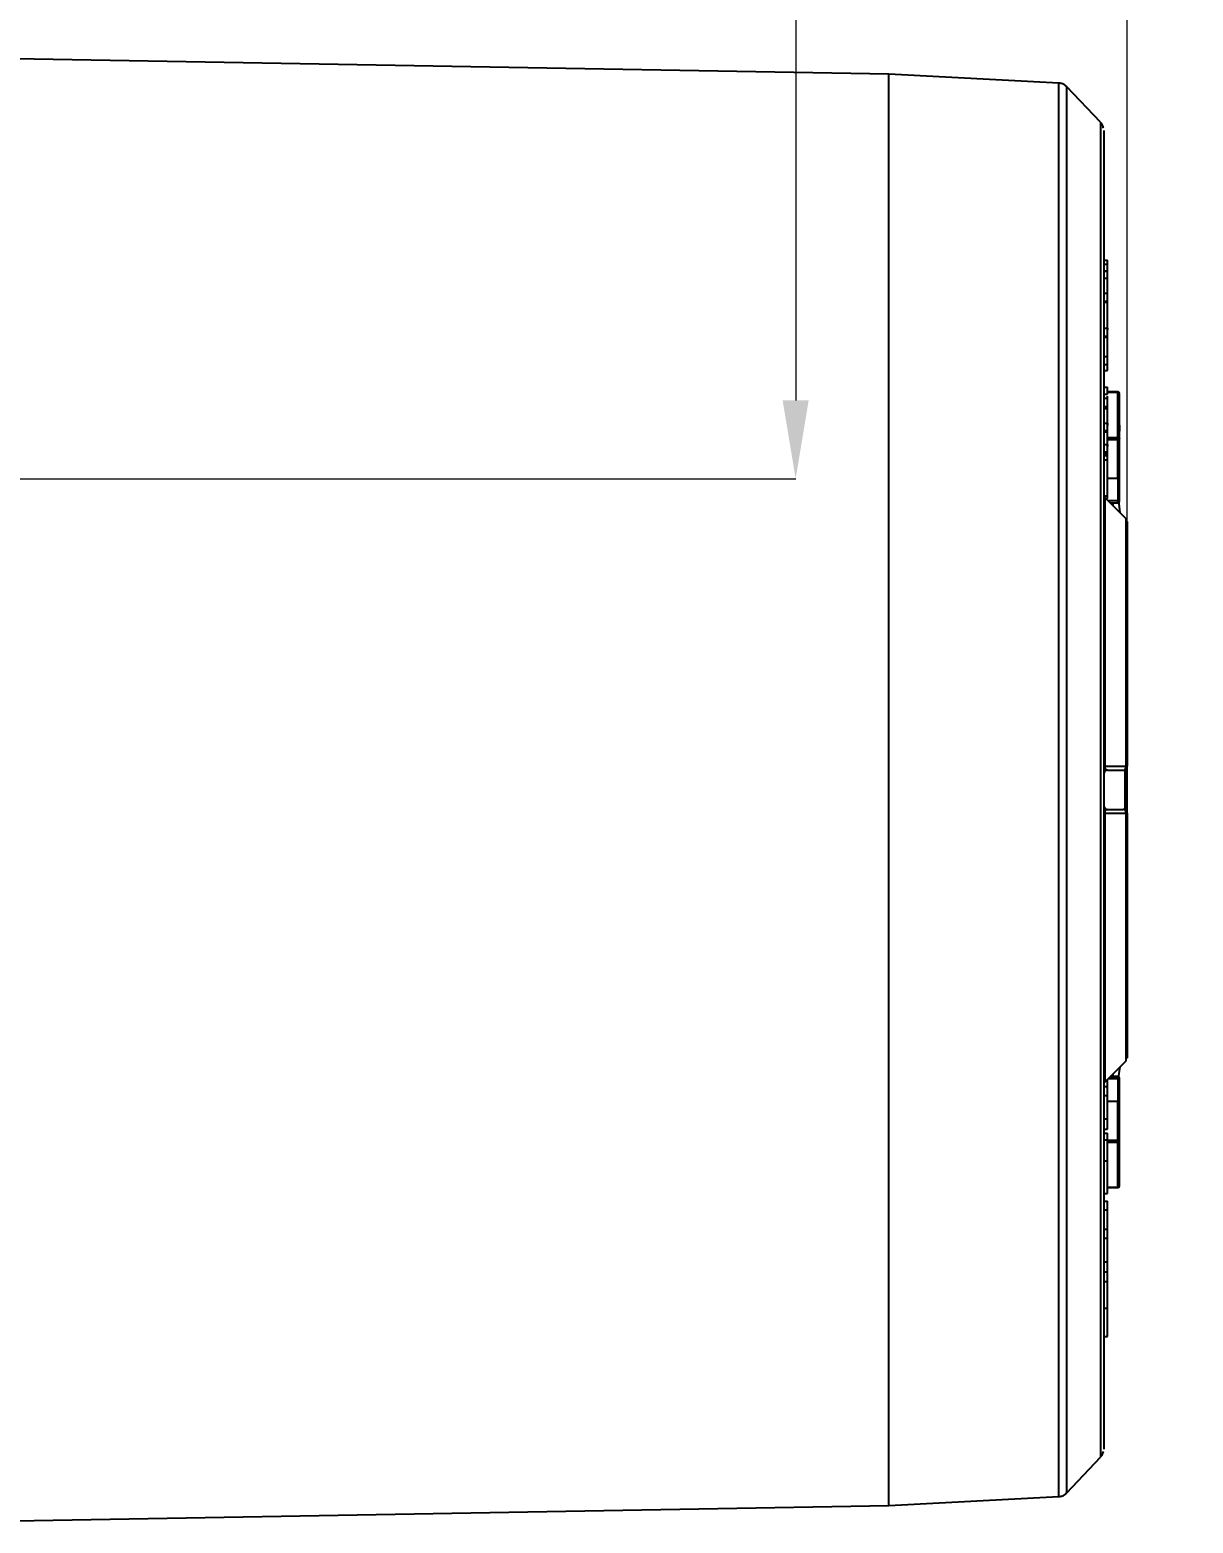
# Model space of a CAD drawing. Header units: millimetres. Extents: x 2271 to 4415, y 823 to 2339.
# Drawn here: x 3331.5 to 3480.2, y 1088.9 to 1279.8 of the extents above; entities that cross this region are included whole.
import ezdxf

# ---------------------------------------------------------------- set-up
doc = ezdxf.new("R2010")
doc.units = ezdxf.units.MM
doc.layers.add('AM_5', color=3, linetype='Continuous', lineweight=25)
doc.styles.add('SLDTEXTSTYLE1', font='txt.shx', dxfattribs={"width": 0.7, "bigfont": 'gbcbig.shx'})
doc.dimstyles.new('SLDDIMSTYLE12$0', dxfattribs={"dimtxt": 12, "dimasz": 10, "dimexe": 0, "dimexo": 0.0625, "dimgap": 0.875, "dimtad": 1, "dimdec": 1, "dimlfac": 1.8, "dimrnd": 1e-09, "dimzin": 12, "dimdsep": 46, "dimtxsty": 'SLDTEXTSTYLE1', "dimcen": 0.09, "dimdle": 8.16, "dimclrd": 3, "dimclre": 3, "dimadec": 0, "dimazin": 3, "dimtfac": 1, "dimtdec": 1, "dimtofl": 0, "dimtmove": 0, "dimatfit": 3, "dimfxl": 0, "dimfrac": 2, "dimtolj": 1, "dimlwd": 5, "dimlwe": 5, "dimarcsym": 0})

# ---------------------------------------------------------------- blocks, each defined once
blk = doc.blocks.new('*D175')
at = {"layer": 'AM_5', "color": 3, "lineweight": 5, "transparency": 16777216}
blk.add_line((3299.77, 1294.17), (3299.77, 1413.92), dxfattribs=at)
at = {"layer": 'AM_5', "color": 3, "linetype": 'Continuous', "lineweight": 5, "transparency": 16777216}
for p, q in [((3309.77, 1413.92), (3461.77, 1413.92)), ((3471.77, 1217.02), (3471.77, 1413.92))]:
    blk.add_line(p, q, dxfattribs=at)
at = {"layer": 'AM_5', "color": 3, "transparency": 16777216}
for points in [[(3309.77, 1415.59), (3309.77, 1412.26), (3299.77, 1413.92)], [(3461.77, 1415.59), (3461.77, 1412.26), (3471.77, 1413.92)]]:
    blk.add_solid(points, dxfattribs=at)
at = {"layer": 'Defpoints', "color": 0, "transparency": 16777216}
for p in [(3471.77, 1413.92), (3299.77, 1294.11), (3471.77, 1216.96)]:
    blk.add_point(p, dxfattribs=at)
at = {"layer": 'AM_5', "color": 0, "transparency": 16777216, "insert": (3385.77, 1420.8), "char_height": 12, "attachment_point": 5, "style": 'SLDTEXTSTYLE1'}
blk.add_mtext('\\A1;175', dxfattribs=at)
blk = doc.blocks.new('*D182')
at = {"layer": 'AM_5', "color": 3, "lineweight": 5, "transparency": 16777216}
blk.add_line((3471.32, 1294.17), (3471.32, 1377.18), dxfattribs=at)
at = {"layer": 'AM_5', "color": 3, "linetype": 'Continuous', "lineweight": 5, "transparency": 16777216}
for p, q in [((3481.32, 1377.18), (3633.32, 1377.18)), ((3643.32, 1217.02), (3643.32, 1377.18))]:
    blk.add_line(p, q, dxfattribs=at)
at = {"layer": 'AM_5', "color": 3, "transparency": 16777216}
for points in [[(3481.32, 1378.84), (3481.32, 1375.51), (3471.32, 1377.18)], [(3633.32, 1378.84), (3633.32, 1375.51), (3643.32, 1377.18)]]:
    blk.add_solid(points, dxfattribs=at)
at = {"layer": 'Defpoints', "color": 0, "transparency": 16777216}
for p in [(3643.32, 1377.18), (3471.32, 1294.11), (3643.32, 1216.96)]:
    blk.add_point(p, dxfattribs=at)
at = {"layer": 'AM_5', "color": 0, "transparency": 16777216, "insert": (3557.32, 1384.05), "char_height": 12, "attachment_point": 5, "style": 'SLDTEXTSTYLE1'}
blk.add_mtext('\\A1;195', dxfattribs=at)
blk = doc.blocks.new('*D204')
at = {"layer": 'AM_5', "color": 3, "lineweight": 5, "transparency": 16777216}
blk.add_line((3415.04, 1339.88), (3429.39, 1339.88), dxfattribs=at)
at = {"layer": 'AM_5', "color": 3, "linetype": 'Continuous', "lineweight": 5, "transparency": 16777216}
for p, q in [((3429.39, 1329.88), (3429.39, 1232.43)), ((3169.44, 1222.43), (3429.39, 1222.43))]:
    blk.add_line(p, q, dxfattribs=at)
at = {"layer": 'AM_5', "color": 3, "transparency": 16777216}
for points in [[(3427.72, 1329.88), (3431.05, 1329.88), (3429.39, 1339.88)], [(3427.72, 1232.43), (3431.05, 1232.43), (3429.39, 1222.43)]]:
    blk.add_solid(points, dxfattribs=at)
at = {"layer": 'Defpoints', "color": 0, "transparency": 16777216}
for p in [(3414.97, 1339.88), (3169.38, 1222.43), (3429.39, 1222.43)]:
    blk.add_point(p, dxfattribs=at)
at = {"layer": 'AM_5', "color": 0, "transparency": 16777216, "insert": (3422.51, 1290.38), "char_height": 12, "attachment_point": 5, "rotation": 90, "style": 'SLDTEXTSTYLE1'}
blk.add_mtext('\\A1;115', dxfattribs=at)

msp = doc.modelspace()

# ---------------------------------------------------------------- linework, layer by layer
at = {"color": 7, "linetype": 'Continuous', "lineweight": 25}
for p, q in [((3441.295, 1274.143), (3311.769, 1276.404)), ((3463.024, 1273.004), (3441.295, 1274.143)), ((3468.357, 1267.982), (3464.033, 1272.539)), ((3468.769, 1250.353), (3469.269, 1250.353)), ((3469.269, 1249.843), (3469.269, 1250.353)), ((3468.769, 1249.843), (3469.269, 1249.843)), ((3468.769, 1249.013), (3469.269, 1249.013)), ((3468.769, 1248.949), (3469.269, 1248.949)), ((3469.269, 1249.013), (3469.269, 1249.843)), ((3469.269, 1248.056), (3469.269, 1248.949)), ((3468.769, 1248.056), (3469.269, 1248.056)), ((3468.769, 1246.141), (3469.269, 1246.141)), ((3468.769, 1245.12), (3469.269, 1245.12)), ((3468.769, 1244.992), (3469.269, 1244.992)), ((3469.269, 1245.12), (3469.269, 1246.141)), ((3469.269, 1245.247), (3469.269, 1245.243)), ((3469.269, 1244.992), (3469.269, 1245.12)), ((3469.269, 1241.673), (3469.269, 1244.992)), ((3468.769, 1241.673), (3469.269, 1241.673)), ((3469.269, 1240.652), (3469.269, 1241.673)), ((3468.769, 1240.652), (3469.269, 1240.652)), ((3468.769, 1240.524), (3469.269, 1240.524)), ((3469.269, 1240.524), (3469.269, 1240.652)), ((3469.269, 1238.035), (3469.269, 1240.524)), ((3468.769, 1238.035), (3469.269, 1238.035)), ((3468.769, 1237.014), (3469.269, 1237.014)), ((3469.269, 1237.014), (3469.269, 1238.035)), ((3469.269, 1236.248), (3469.269, 1237.014)), ((3468.769, 1236.248), (3469.269, 1236.248)), ((3468.769, 1234.142), (3469.269, 1234.142)), ((3468.769, 1233.248), (3469.269, 1233.248)), ((3469.269, 1233.248), (3469.269, 1234.142)), ((3470.569, 1233.513), (3469.269, 1233.513)), ((3469.269, 1233.479), (3470.569, 1233.479)), ((3468.769, 1232.738), (3469.269, 1232.738)), ((3468.769, 1231.653), (3469.269, 1231.653)), ((3468.769, 1231.461), (3469.269, 1231.461)), ((3468.769, 1231.397), (3469.269, 1231.397)), ((3469.269, 1231.653), (3469.269, 1232.738)), ((3469.269, 1231.461), (3469.269, 1231.653)), ((3469.269, 1229.547), (3469.269, 1231.397)), ((3468.769, 1229.547), (3469.269, 1229.547)), ((3469.269, 1228.589), (3469.269, 1229.547)), ((3470.769, 1229.289), (3470.769, 1228.524)), ((3468.769, 1228.589), (3469.269, 1228.589)), ((3468.769, 1228.398), (3469.269, 1228.398)), ((3469.269, 1228.398), (3469.269, 1228.589)), ((3469.269, 1226.802), (3469.269, 1228.398)), ((3469.269, 1227.697), (3470.569, 1227.697)), ((3469.269, 1227.444), (3470.569, 1227.444)), ((3470.569, 1222.511), (3470.569, 1227.444)), ((3470.769, 1222.653), (3470.769, 1227.585)), ((3468.769, 1226.802), (3469.269, 1226.802)), ((3468.769, 1225.845), (3469.269, 1225.845)), ((3469.269, 1225.653), (3468.769, 1225.653)), ((3468.769, 1225.526), (3469.269, 1225.526)), ((3469.269, 1225.845), (3469.269, 1226.802)), ((3469.269, 1225.653), (3469.269, 1225.845)), ((3469.269, 1225.526), (3469.269, 1225.653)), ((3469.269, 1225.462), (3469.269, 1225.526)), ((3469.269, 1225.398), (3469.269, 1225.462)), ((3468.769, 1225.398), (3469.269, 1225.398)), ((3468.769, 1224.823), (3469.269, 1224.823)), ((3469.269, 1224.823), (3469.269, 1225.398)), ((3469.269, 1222.511), (3470.569, 1222.511)), ((3468.769, 1220.228), (3469.269, 1220.228)), ((3471.623, 1217.31), (3468.916, 1220.017)), ((3469.023, 1219.909), (3469.269, 1219.909)), ((3469.269, 1219.909), (3469.269, 1220.228)), ((3470.569, 1219.587), (3469.345, 1219.587)), ((3469.599, 1219.333), (3470.569, 1219.333)), ((3469.602, 1219.33), (3470.569, 1219.33)), ((3469.966, 1218.967), (3469.966, 1219.33)), ((3469.969, 1218.963), (3469.969, 1219.33)), ((3470.569, 1219.33), (3470.569, 1219.333)), ((3471.73, 1211.295), (3471.705, 1211.223)), ((3471.724, 1211.263), (3471.742, 1211.326)), ((3471.745, 1211.338), (3471.752, 1211.362)), ((3468.916, 1185.692), (3471.623, 1185.694)), ((3471.623, 1185.694), (3471.623, 1186.177)), ((3469.269, 1185.163), (3471.269, 1185.163)), ((3471.623, 1179.632), (3468.916, 1179.634)), ((3469.148, 1180.133), (3469.269, 1180.163)), ((3469.269, 1180.163), (3471.269, 1180.163)), ((3471.623, 1178.701), (3471.623, 1179.632)), ((3471.752, 1156.815), (3471.763, 1156.817)), ((3471.705, 1154.104), (3471.73, 1154.031)), ((3471.742, 1154), (3471.724, 1154.063)), ((3471.769, 1153.818), (3471.745, 1153.993)), ((3471.752, 1153.964), (3471.745, 1153.988)), ((3468.916, 1145.31), (3471.623, 1148.017)), ((3470.653, 1145.855), (3470.872, 1147.266)), ((3469.269, 1144.739), (3469.269, 1145.663)), ((3469.345, 1145.738), (3470.569, 1145.738)), ((3470.569, 1145.992), (3469.598, 1145.992)), ((3470.569, 1145.995), (3469.601, 1145.995)), ((3469.966, 1145.995), (3469.966, 1146.36)), ((3469.969, 1145.995), (3469.969, 1146.363)), ((3470.569, 1145.992), (3470.569, 1145.995)), ((3468.769, 1144.739), (3469.269, 1144.739)), ((3468.769, 1143.594), (3469.269, 1143.594)), ((3469.269, 1143.594), (3469.269, 1144.739)), ((3469.269, 1140.575), (3469.269, 1143.594)), ((3470.569, 1142.814), (3469.269, 1142.814)), ((3470.569, 1137.881), (3470.569, 1142.814)), ((3470.769, 1137.74), (3470.769, 1142.672)), ((3469.269, 1140.575), (3468.769, 1140.575)), ((3468.769, 1139.287), (3469.269, 1139.287)), ((3468.769, 1138.762), (3469.269, 1138.762)), ((3468.769, 1137.915), (3469.269, 1137.915)), ((3469.269, 1137.915), (3469.269, 1138.762)), ((3469.269, 1135.24), (3469.269, 1137.915)), ((3469.269, 1137.881), (3470.569, 1137.881)), ((3470.769, 1134.601), (3470.769, 1137.74)), ((3469.269, 1137.628), (3470.569, 1137.628)), ((3468.769, 1135.24), (3469.269, 1135.24)), ((3470.769, 1132.012), (3470.769, 1134.601)), ((3468.769, 1131.055), (3469.269, 1131.055)), ((3468.769, 1130.095), (3469.269, 1130.095)), ((3469.269, 1131.847), (3470.569, 1131.847)), ((3469.269, 1131.812), (3470.569, 1131.812)), ((3468.769, 1128.952), (3469.269, 1128.952)), ((3469.269, 1126.491), (3469.269, 1128.952)), ((3468.769, 1126.491), (3469.269, 1126.491)), ((3469.269, 1125.346), (3469.269, 1126.491)), ((3468.769, 1125.346), (3469.269, 1125.346)), ((3469.269, 1122.328), (3469.269, 1125.346)), ((3468.769, 1122.328), (3469.269, 1122.328)), ((3468.769, 1121.049), (3469.269, 1121.049)), ((3468.769, 1119.804), (3469.269, 1119.804)), ((3468.769, 1116.396), (3469.269, 1116.396)), ((3469.269, 1112.784), (3469.269, 1116.396)), ((3468.769, 1112.784), (3469.269, 1112.784)), ((3464.033, 1092.788), (3468.357, 1097.344)), ((3441.295, 1091.184), (3463.024, 1092.322)), ((3311.769, 1088.923), (3441.295, 1091.184))]:
    msp.add_line(p, q, dxfattribs=at)
at = {"color": 7, "linetype": 'Continuous', "lineweight": 25, "flags": 128}
for points in [[(3441.295, 1091.184), (3441.295, 1091.361), (3441.295, 1091.891), (3441.295, 1092.772), (3441.295, 1094.001), (3441.295, 1095.573), (3441.295, 1097.482), (3441.296, 1099.721), (3441.296, 1102.281), (3441.296, 1105.151), (3441.296, 1108.322), (3441.296, 1111.78), (3441.296, 1115.512), (3441.296, 1119.504), (3441.296, 1123.74), (3441.296, 1128.205), (3441.296, 1132.88), (3441.296, 1137.747), (3441.296, 1142.789), (3441.296, 1147.984), (3441.296, 1153.314), (3441.296, 1158.757), (3441.296, 1164.293), (3441.296, 1169.9), (3441.296, 1175.557), (3441.296, 1181.24), (3441.296, 1186.93), (3441.296, 1192.603), (3441.296, 1198.237), (3441.296, 1203.811), (3441.296, 1209.303), (3441.296, 1214.693), (3441.296, 1219.958), (3441.296, 1225.079), (3441.296, 1230.036), (3441.296, 1234.809), (3441.296, 1239.381), (3441.296, 1243.734), (3441.296, 1247.85), (3441.296, 1251.714), (3441.296, 1255.311), (3441.296, 1258.627), (3441.296, 1261.649), (3441.296, 1264.365), (3441.296, 1266.765), (3441.295, 1268.84), (3441.295, 1270.581), (3441.295, 1271.983), (3441.295, 1273.039), (3441.295, 1273.745), (3441.295, 1274.098), (3441.295, 1274.143)], [(3463.024, 1092.322), (3463.024, 1092.331), (3463.024, 1092.583), (3463.024, 1093.185), (3463.024, 1094.133), (3463.024, 1095.425), (3463.024, 1097.055), (3463.024, 1099.018), (3463.024, 1101.304), (3463.024, 1103.906), (3463.024, 1106.814), (3463.024, 1110.015), (3463.024, 1113.499), (3463.024, 1117.25), (3463.024, 1121.256), (3463.024, 1125.499), (3463.024, 1129.964), (3463.024, 1134.633), (3463.024, 1139.489), (3463.024, 1144.512), (3463.024, 1149.683), (3463.024, 1154.982), (3463.024, 1160.388), (3463.024, 1165.881), (3463.024, 1171.439), (3463.024, 1177.04), (3463.024, 1182.663), (3463.024, 1188.286), (3463.024, 1193.887), (3463.024, 1199.445), (3463.024, 1204.938), (3463.024, 1210.344), (3463.024, 1215.643), (3463.024, 1220.814), (3463.024, 1225.837), (3463.024, 1230.693), (3463.024, 1235.362), (3463.024, 1239.827), (3463.024, 1244.071), (3463.024, 1248.076), (3463.024, 1251.827), (3463.024, 1255.311), (3463.024, 1258.512), (3463.024, 1261.42), (3463.024, 1264.022), (3463.024, 1266.309), (3463.024, 1268.271), (3463.024, 1269.901), (3463.024, 1271.193), (3463.024, 1272.142), (3463.024, 1272.743), (3463.024, 1272.995), (3463.024, 1273.004)], [(3464.033, 1092.788), (3464.033, 1092.799), (3464.033, 1093.072), (3464.033, 1093.705), (3464.033, 1094.696), (3464.033, 1096.041), (3464.033, 1097.736), (3464.033, 1099.771), (3464.033, 1102.141), (3464.033, 1104.835), (3464.033, 1107.842), (3464.034, 1111.15), (3464.034, 1114.746), (3464.034, 1118.616), (3464.034, 1122.743), (3464.034, 1127.112), (3464.034, 1131.704), (3464.034, 1136.502), (3464.034, 1141.485), (3464.034, 1146.634), (3464.034, 1151.928), (3464.034, 1157.345), (3464.034, 1162.865), (3464.034, 1168.465), (3464.034, 1174.121), (3464.034, 1179.812), (3464.034, 1185.514), (3464.034, 1191.205), (3464.034, 1196.862), (3464.034, 1202.461), (3464.034, 1207.981), (3464.034, 1213.398), (3464.034, 1218.692), (3464.034, 1223.841), (3464.034, 1228.825), (3464.034, 1233.622), (3464.034, 1238.214), (3464.034, 1242.583), (3464.034, 1246.71), (3464.034, 1250.58), (3464.034, 1254.176), (3464.033, 1257.484), (3464.033, 1260.491), (3464.033, 1263.185), (3464.033, 1265.555), (3464.033, 1267.591), (3464.033, 1269.285), (3464.033, 1270.63), (3464.033, 1271.621), (3464.033, 1272.254), (3464.033, 1272.527), (3464.033, 1272.539)], [(3468.357, 1267.982), (3468.357, 1267.975), (3468.357, 1267.721), (3468.357, 1267.109), (3468.357, 1266.142), (3468.357, 1264.824), (3468.357, 1263.159), (3468.357, 1261.156), (3468.357, 1258.823), (3468.357, 1256.168), (3468.357, 1253.205), (3468.357, 1249.944), (3468.357, 1246.4), (3468.357, 1242.588), (3468.357, 1238.524), (3468.357, 1234.224), (3468.357, 1229.707), (3468.357, 1224.993), (3468.357, 1220.1), (3468.357, 1215.05), (3468.357, 1209.863), (3468.357, 1204.562), (3468.357, 1199.168), (3468.357, 1193.705), (3468.357, 1188.196), (3468.357, 1182.663), (3468.357, 1177.13), (3468.357, 1171.621), (3468.357, 1166.158), (3468.357, 1160.765), (3468.357, 1155.463), (3468.357, 1150.277), (3468.357, 1145.226), (3468.357, 1140.333), (3468.357, 1135.619), (3468.357, 1131.102), (3468.357, 1126.803), (3468.357, 1122.738), (3468.357, 1118.926), (3468.357, 1115.382), (3468.357, 1112.122), (3468.357, 1109.158), (3468.357, 1106.504), (3468.357, 1104.17), (3468.357, 1102.167), (3468.357, 1100.502), (3468.357, 1099.184), (3468.357, 1098.217), (3468.357, 1097.605), (3468.357, 1097.352), (3468.357, 1097.344)], [(3470.569, 1233.479), (3470.569, 1233.496), (3470.569, 1233.507), (3470.569, 1233.512), (3470.569, 1233.513)], [(3470.569, 1227.697), (3470.569, 1228.535), (3470.569, 1229.344), (3470.569, 1230.121), (3470.569, 1230.865), (3470.569, 1231.575), (3470.569, 1232.248), (3470.569, 1232.883), (3470.569, 1233.479)], [(3470.569, 1227.697), (3470.608, 1227.695), (3470.645, 1227.689), (3470.68, 1227.679), (3470.71, 1227.665), (3470.735, 1227.648), (3470.754, 1227.628), (3470.765, 1227.607), (3470.769, 1227.585)], [(3470.569, 1227.444), (3470.569, 1227.47), (3470.569, 1227.5), (3470.569, 1227.533), (3470.569, 1227.566), (3470.569, 1227.601), (3470.569, 1227.635), (3470.569, 1227.667), (3470.569, 1227.697)], [(3470.569, 1222.511), (3470.569, 1222.214), (3470.569, 1221.884), (3470.569, 1221.529), (3470.569, 1221.153), (3470.569, 1220.764), (3470.569, 1220.369), (3470.569, 1219.974), (3470.569, 1219.587)], [(3468.916, 1220.017), (3468.916, 1219.935), (3468.916, 1219.493), (3468.916, 1218.67), (3468.916, 1217.474), (3468.916, 1215.92), (3468.916, 1214.021), (3468.916, 1211.799), (3468.916, 1209.276), (3468.916, 1206.477), (3468.916, 1203.433), (3468.916, 1200.174), (3468.916, 1196.734), (3468.916, 1193.149), (3468.916, 1189.455), (3468.916, 1185.692)], [(3470.569, 1219.392), (3470.569, 1219.412), (3470.569, 1219.434), (3470.569, 1219.457), (3470.569, 1219.482), (3470.569, 1219.508), (3470.569, 1219.535), (3470.569, 1219.561), (3470.569, 1219.587)], [(3470.569, 1219.333), (3470.569, 1219.335), (3470.569, 1219.338), (3470.569, 1219.343), (3470.569, 1219.35), (3470.569, 1219.358), (3470.569, 1219.368), (3470.569, 1219.379), (3470.569, 1219.392)], [(3470.873, 1218.06), (3470.733, 1219.2), (3470.706, 1219.384)], [(3471.623, 1186.177), (3471.623, 1189.159), (3471.623, 1192.558), (3471.623, 1195.855), (3471.623, 1199.019), (3471.623, 1202.015), (3471.623, 1204.814), (3471.623, 1207.388), (3471.623, 1209.709), (3471.623, 1211.755), (3471.623, 1213.504), (3471.623, 1214.939), (3471.623, 1216.044), (3471.623, 1216.81), (3471.623, 1217.227), (3471.623, 1217.31)], [(3471.48, 1185.21), (3471.48, 1182.663), (3471.48, 1180.115)], [(3468.916, 1179.634), (3468.916, 1175.871), (3468.916, 1172.177), (3468.916, 1168.592), (3468.916, 1165.152), (3468.916, 1161.893), (3468.916, 1158.849), (3468.916, 1156.051), (3468.916, 1153.527), (3468.916, 1151.305), (3468.916, 1149.407), (3468.916, 1147.852), (3468.916, 1146.657), (3468.916, 1145.834), (3468.916, 1145.391), (3468.916, 1145.31)], [(3471.623, 1148.017), (3471.623, 1148.099), (3471.623, 1148.516), (3471.623, 1149.282), (3471.623, 1150.387), (3471.623, 1151.822), (3471.623, 1153.571), (3471.623, 1155.617), (3471.623, 1157.938), (3471.623, 1160.512), (3471.623, 1163.311), (3471.623, 1166.308), (3471.623, 1169.471), (3471.623, 1172.769), (3471.623, 1176.167), (3471.623, 1178.701)], [(3470.569, 1145.933), (3470.569, 1145.946), (3470.569, 1145.957), (3470.569, 1145.967), (3470.569, 1145.976), (3470.569, 1145.982), (3470.569, 1145.987), (3470.569, 1145.99), (3470.569, 1145.992)], [(3470.569, 1145.738), (3470.569, 1145.764), (3470.569, 1145.791), (3470.569, 1145.817), (3470.569, 1145.843), (3470.569, 1145.868), (3470.569, 1145.892), (3470.569, 1145.914), (3470.569, 1145.933)], [(3470.569, 1145.738), (3470.569, 1145.351), (3470.569, 1144.956), (3470.569, 1144.561), (3470.569, 1144.172), (3470.569, 1143.797), (3470.569, 1143.441), (3470.569, 1143.112), (3470.569, 1142.814)], [(3470.569, 1137.628), (3470.569, 1137.658), (3470.569, 1137.691), (3470.569, 1137.724), (3470.569, 1137.759), (3470.569, 1137.793), (3470.569, 1137.825), (3470.569, 1137.855), (3470.569, 1137.881)], [(3470.569, 1137.628), (3470.608, 1137.63), (3470.645, 1137.636), (3470.68, 1137.647), (3470.71, 1137.661), (3470.735, 1137.678), (3470.754, 1137.697), (3470.765, 1137.718), (3470.769, 1137.74)], [(3470.569, 1131.847), (3470.569, 1132.442), (3470.569, 1133.077), (3470.569, 1133.75), (3470.569, 1134.46), (3470.569, 1135.204), (3470.569, 1135.981), (3470.569, 1136.79), (3470.569, 1137.628)], [(3470.569, 1131.871), (3470.569, 1131.849), (3470.569, 1131.831), (3470.569, 1131.819), (3470.569, 1131.813), (3470.569, 1131.812)], [(3470.569, 1131.812), (3470.569, 1131.813), (3470.569, 1131.818), (3470.569, 1131.83), (3470.569, 1131.847)]]:
    msp.add_lwpolyline(points, dxfattribs=at)
at = {"color": 7, "linetype": 'Continuous', "lineweight": 25}
for centre, radius, start, end in [((3470.585, 1233.294), 0.185, 5.85572, 94.84996), ((3470.594, 1227.621), 0.179, 261.95044, 348.57855), ((3470.594, 1222.688), 0.179, 261.95044, 348.57855), ((3470.615, 1219.36), 0.232, 48.45882, 101.56135), ((3470.569, 1219.533), 0.2, 269.98753, 359.98753), ((3470.569, 1219.53), 0.2, 270, 360), ((3471.269, 1185.663), 0.5, 270, 360), ((3471.641, 1185.418), 0.277, 62.37638, 93.77215), ((3469.269, 1184.663), 0.5, 89.99997, 180), ((3469.269, 1180.663), 0.5, 180, 270.00004), ((3471.269, 1179.663), 0.5, 360, 90), ((3471.641, 1179.908), 0.277, 266.22785, 297.62362), ((3470.569, 1145.795), 0.2, 360, 90), ((3470.569, 1145.792), 0.2, 0.01246, 90.01247), ((3470.615, 1145.965), 0.232, 258.43864, 311.54119), ((3470.594, 1142.637), 0.179, 11.42145, 98.04956), ((3470.594, 1137.704), 0.179, 11.42145, 98.04956), ((3470.585, 1132.031), 0.185, 265.15004, 354.14429)]:
    msp.add_arc(centre, radius, start, end, dxfattribs=at)
for points, knots in [([(3464.04, 1272.51), (3464.002, 1272.556), (3463.859, 1272.73), (3463.513, 1272.929), (3463.192, 1272.972), (3463.036, 1272.992)], [0, 0, 0, 0, 0.1560443, 0.589322, 1, 1, 1, 1]), ([(3468.74, 1267.228), (3468.706, 1267.368), (3468.644, 1267.621), (3468.477, 1267.819), (3468.402, 1267.908)], [0, 0, 0, 0, 0.5529909, 1, 1, 1, 1]), ([(3468.769, 1266.943), (3468.769, 1266.885), (3468.769, 1266.769), (3468.769, 1265.412), (3468.769, 1263.202), (3468.769, 1260.078), (3468.769, 1256.1), (3468.769, 1251.304), (3468.769, 1245.746), (3468.769, 1239.487), (3468.769, 1232.596), (3468.769, 1225.151), (3468.769, 1217.234), (3468.769, 1208.933), (3468.769, 1200.34), (3468.769, 1191.551), (3468.769, 1185.626), (3468.769, 1182.663)], [0, 0, 0, 0, 0.0663505, 0.1330398, 0.199729, 0.2664183, 0.3331075, 0.3997968, 0.466486, 0.5331753, 0.5998645, 0.6665538, 0.733243, 0.7999323, 0.8666215, 0.9333108, 1, 1, 1, 1]), ([(3469.269, 1246.141), (3469.269, 1246.403), (3469.269, 1246.859), (3469.269, 1247.41), (3469.269, 1247.728), (3469.269, 1247.869), (3469.269, 1247.94), (3469.269, 1248), (3469.269, 1248.037), (3469.269, 1248.056)], [0, 0, 0, 0, 0.4018451, 0.700925, 0.8501447, 0.9000038, 0.92545, 0.9625731, 1, 1, 1, 1]), ([(3469.269, 1241.546), (3469.269, 1242.001), (3469.269, 1242.838), (3469.269, 1243.66), (3469.269, 1244.035)], [0, 0, 0, 0, 0.5444227, 1, 1, 1, 1]), ([(3469.269, 1241.673), (3469.269, 1241.655), (3469.269, 1241.619), (3469.269, 1241.561), (3469.269, 1241.503), (3469.269, 1241.475), (3469.269, 1241.477), (3469.269, 1241.478)], [0, 0, 0, 0, 0.1133857, 0.2261004, 0.4521085, 0.9035522, 1, 1, 1, 1]), ([(3470.754, 1233.367), (3470.752, 1233.377), (3470.748, 1233.398), (3470.733, 1233.427), (3470.713, 1233.453), (3470.688, 1233.475), (3470.659, 1233.492), (3470.629, 1233.504), (3470.598, 1233.512), (3470.578, 1233.513), (3470.569, 1233.513)], [0, 0, 0, 0, 0.1371732, 0.2714331, 0.4024836, 0.5300389, 0.6538238, 0.7735757, 0.8890458, 1, 1, 1, 1]), ([(3469.269, 1232.738), (3469.269, 1232.753), (3469.269, 1232.841), (3469.269, 1232.928), (3469.269, 1232.999)], [0, 0, 0, 0, 0.1741084, 1, 1, 1, 1]), ([(3469.269, 1229.547), (3469.269, 1229.522), (3469.269, 1229.485), (3469.269, 1229.434), (3469.269, 1229.388), (3469.269, 1229.339), (3469.269, 1229.262), (3469.269, 1229.208), (3469.269, 1229.22), (3469.269, 1229.227)], [0, 0, 0, 0, 0.0628935, 0.0931861, 0.1255191, 0.1834586, 0.2508615, 0.5002621, 1, 1, 1, 1]), ([(3469.269, 1226.802), (3469.269, 1226.786), (3469.269, 1226.76), (3469.269, 1226.721), (3469.269, 1226.688), (3469.269, 1226.632), (3469.269, 1226.572), (3469.269, 1226.538), (3469.269, 1226.544), (3469.269, 1226.546)], [0, 0, 0, 0, 0.0518131, 0.0882956, 0.1299462, 0.1775457, 0.3534829, 0.7059159, 1, 1, 1, 1]), ([(3469.269, 1220.228), (3469.269, 1220.747), (3469.269, 1221.776), (3469.269, 1223.32), (3469.269, 1224.318), (3469.269, 1224.823)], [0, 0, 0, 0, 0.3347977, 0.6633059, 1, 1, 1, 1]), ([(3470.769, 1219.533), (3470.769, 1219.806), (3470.769, 1220.36), (3470.769, 1221.213), (3470.769, 1222.014), (3470.769, 1222.442), (3470.769, 1222.653)], [0, 0, 0, 0, 0.245589, 0.5, 0.754411, 1, 1, 1, 1]), ([(3471.769, 1216.956), (3471.769, 1216.911), (3471.769, 1216.821), (3471.769, 1216.078), (3471.769, 1214.643), (3471.769, 1212.096), (3471.769, 1208.553), (3471.769, 1204.827), (3471.769, 1201.289), (3471.769, 1197.516), (3471.769, 1193.605), (3471.769, 1189.653), (3471.769, 1186.981), (3471.769, 1185.663)], [0, 0, 0, 0, 0.0782769, 0.15871, 0.2411685, 0.3693291, 0.4998887, 0.586965, 0.6733385, 0.7588314, 0.8412717, 0.9217141, 1, 1, 1, 1]), ([(3471.769, 1211.508), (3471.769, 1211.64), (3471.769, 1211.904), (3471.769, 1212.266), (3471.769, 1212.602), (3471.769, 1212.909), (3471.769, 1213.188), (3471.769, 1213.438), (3471.769, 1213.589), (3471.769, 1213.693), (3471.769, 1213.809), (3471.769, 1213.963), (3471.769, 1214.103), (3471.769, 1214.31), (3471.769, 1214.349), (3471.769, 1214.381)], [0, 0, 0, 0, 0.0714438, 0.1428837, 0.2143199, 0.285763, 0.3572067, 0.4286378, 0.5000556, 0.5040645, 0.5360484, 0.6252562, 0.6932376, 0.7500931, 1, 1, 1, 1]), ([(3471.7, 1211.219), (3471.717, 1211.257), (3471.758, 1211.348), (3471.765, 1211.449), (3471.769, 1211.508)], [0, 0, 0, 0, 0.4097539, 1, 1, 1, 1]), ([(3471.769, 1211.508), (3471.769, 1211.46), (3471.769, 1211.41), (3471.753, 1211.362), (3471.752, 1211.36)], [0, 0, 0, 0, 0.946273, 1, 1, 1, 1]), ([(3469.269, 1185.163), (3469.229, 1185.169), (3469.149, 1185.179), (3469.054, 1185.257), (3468.987, 1185.356), (3468.947, 1185.448), (3468.923, 1185.544), (3468.915, 1185.628), (3468.916, 1185.671), (3468.916, 1185.692)], [0, 0, 0, 0, 0.2865456, 0.5610687, 0.6891901, 0.8054766, 0.906505, 0.9531764, 1, 1, 1, 1]), ([(3471.269, 1185.163), (3471.316, 1185.17), (3471.389, 1185.182), (3471.473, 1185.25), (3471.531, 1185.321), (3471.575, 1185.405), (3471.617, 1185.529), (3471.621, 1185.629), (3471.623, 1185.694)], [0, 0, 0, 0, 0.238585, 0.3787456, 0.4999975, 0.6362115, 0.761415, 1, 1, 1, 1]), ([(3468.899, 1185.25), (3468.921, 1185.235), (3468.979, 1185.196), (3469.083, 1185.194), (3469.148, 1185.193)], [0, 0, 0, 0, 0.3808157, 1, 1, 1, 1]), ([(3468.769, 1182.663), (3468.769, 1179.7), (3468.769, 1173.775), (3468.769, 1164.986), (3468.769, 1156.393), (3468.769, 1148.092), (3468.769, 1140.175), (3468.769, 1132.73), (3468.769, 1125.84), (3468.769, 1119.581), (3468.769, 1114.023), (3468.769, 1109.227), (3468.769, 1105.248), (3468.769, 1102.124), (3468.769, 1099.914), (3468.769, 1098.556), (3468.769, 1098.441), (3468.769, 1098.383)], [0, 0, 0, 0, 0.066684, 0.133368, 0.200052, 0.266736, 0.33342, 0.400104, 0.466788, 0.533472, 0.600156, 0.66684, 0.7335241, 0.8002081, 0.8668921, 0.9335761, 1, 1, 1, 1]), ([(3469.148, 1180.133), (3469.083, 1180.132), (3468.979, 1180.13), (3468.921, 1180.091), (3468.899, 1180.076)], [0, 0, 0, 0, 0.6187385, 1, 1, 1, 1]), ([(3468.916, 1179.634), (3468.916, 1179.656), (3468.915, 1179.698), (3468.923, 1179.783), (3468.947, 1179.879), (3468.987, 1179.97), (3469.054, 1180.071), (3469.11, 1180.108), (3469.148, 1180.133)], [0, 0, 0, 0, 0.06574553, 0.13122986, 0.27289447, 0.43590199, 0.61544419, 1, 1, 1, 1]), ([(3471.623, 1179.632), (3471.621, 1179.698), (3471.617, 1179.797), (3471.575, 1179.921), (3471.531, 1180.005), (3471.473, 1180.076), (3471.389, 1180.144), (3471.316, 1180.156), (3471.269, 1180.163)], [0, 0, 0, 0, 0.2385849, 0.3638389, 0.5000025, 0.6213043, 0.7614151, 1, 1, 1, 1]), ([(3471.769, 1179.663), (3471.769, 1178.301), (3471.769, 1175.578), (3471.769, 1171.606), (3471.769, 1167.79), (3471.769, 1164.189), (3471.769, 1160.852), (3471.769, 1157.83), (3471.769, 1155.164), (3471.769, 1152.893), (3471.769, 1151.052), (3471.769, 1149.657), (3471.769, 1148.768), (3471.769, 1148.356), (3471.769, 1148.412), (3471.769, 1148.427)], [0, 0, 0, 0, 0.0808771, 0.1617542, 0.24263131, 0.32350841, 0.40438551, 0.48526261, 0.56613971, 0.64701681, 0.72789392, 0.80877102, 0.88964812, 0.97052522, 1, 1, 1, 1]), ([(3471.746, 1153.983), (3471.749, 1153.975), (3471.768, 1153.922), (3471.769, 1153.866), (3471.769, 1153.818)], [0, 0, 0, 0, 0.1486571, 1, 1, 1, 1]), ([(3471.769, 1150.999), (3471.769, 1150.994), (3471.769, 1150.979), (3471.769, 1151.464), (3471.769, 1152.363), (3471.769, 1153.333), (3471.769, 1153.818)], [0, 0, 0, 0, 0.1673104, 0.4448736, 0.7224368, 1, 1, 1, 1]), ([(3470.769, 1142.672), (3470.769, 1142.883), (3470.769, 1143.311), (3470.769, 1144.113), (3470.769, 1144.965), (3470.769, 1145.52), (3470.769, 1145.792)], [0, 0, 0, 0, 0.245589, 0.5, 0.754411, 1, 1, 1, 1]), ([(3469.269, 1139.287), (3469.269, 1139.374), (3469.269, 1139.548), (3469.269, 1139.851), (3469.269, 1140.247), (3469.269, 1140.444), (3469.269, 1140.575)], [0, 0, 0, 0, 0.1250401, 0.2502359, 0.4998742, 1, 1, 1, 1]), ([(3469.269, 1131.055), (3469.269, 1131.09), (3469.269, 1131.159), (3469.269, 1131.789), (3469.269, 1132.621), (3469.269, 1133.411), (3469.269, 1134.304), (3469.269, 1134.928), (3469.269, 1135.24)], [0, 0, 0, 0, 0.25015941, 0.49958066, 0.62466902, 0.74973011, 0.87480959, 1, 1, 1, 1]), ([(3469.269, 1128.952), (3469.269, 1129.047), (3469.269, 1129.166), (3469.269, 1129.443), (3469.269, 1129.686), (3469.269, 1129.931), (3469.269, 1130.095)], [0, 0, 0, 0, 0.5004596, 0.6283614, 0.7507034, 1, 1, 1, 1]), ([(3469.269, 1121.049), (3469.269, 1121.135), (3469.269, 1121.308), (3469.269, 1121.608), (3469.269, 1122), (3469.269, 1122.197), (3469.269, 1122.328)], [0, 0, 0, 0, 0.125077, 0.2502224, 0.4998872, 1, 1, 1, 1]), ([(3469.269, 1119.633), (3469.269, 1119.794), (3469.269, 1120.035), (3469.269, 1120.538), (3469.269, 1120.879), (3469.269, 1121.049)], [0, 0, 0, 0, 0.5005372, 0.7503463, 1, 1, 1, 1]), ([(3469.269, 1116.396), (3469.269, 1116.8), (3469.269, 1117.606), (3469.269, 1118.596), (3469.269, 1119.249), (3469.269, 1119.597), (3469.269, 1119.743), (3469.269, 1119.798), (3469.269, 1119.802), (3469.269, 1119.804)], [0, 0, 0, 0, 0.2503213, 0.4998014, 0.6247836, 0.7496745, 0.8746984, 0.9373467, 1, 1, 1, 1]), ([(3468.454, 1097.472), (3468.488, 1097.514), (3468.582, 1097.628), (3468.671, 1097.833), (3468.726, 1097.996), (3468.738, 1098.073), (3468.738, 1098.076)], [0, 0, 0, 0, 0.2393477, 0.6547521, 0.9846919, 1, 1, 1, 1]), ([(3463.028, 1092.347), (3463.109, 1092.346), (3463.354, 1092.342), (3463.702, 1092.511), (3463.968, 1092.697), (3464.061, 1092.824), (3464.076, 1092.845)], [0, 0, 0, 0, 0.2019411, 0.6071505, 0.9370498, 1, 1, 1, 1])]:
    msp.add_open_spline(points, degree=3, knots=knots, dxfattribs=at)
for points in [[(3470.769, 1227.585), (3470.769, 1228.677), (3470.769, 1230.861), (3470.769, 1232.496), (3470.769, 1233.313)], [(3471.769, 1156.818), (3471.769, 1157.583), (3471.769, 1159.113), (3471.769, 1161.839), (3471.769, 1164.834), (3471.769, 1168.089), (3471.769, 1171.547), (3471.769, 1175.164), (3471.769, 1178.887), (3471.769, 1182.663), (3471.769, 1186.439), (3471.769, 1190.162), (3471.769, 1193.779), (3471.769, 1197.238), (3471.769, 1200.492), (3471.769, 1203.487), (3471.769, 1206.213), (3471.769, 1207.743), (3471.769, 1208.508)]]:
    msp.add_open_spline(points, degree=3, dxfattribs=at)

# ---------------------------------------------------------------- dimensions: what is measured, and where the dimension line sits
at = {"layer": 'AM_5'}
dim = msp.add_linear_dim(base=(3471.769, 1413.922), p1=(3299.769, 1294.108), p2=(3471.769, 1216.956), text='175', dimstyle='SLDDIMSTYLE12$0', override={"dimlfac": 1, "dimpost": ''}, dxfattribs=at)
dim.commit()
dim.dimension.update_dxf_attribs({"geometry": '*D175', "text_midpoint": (3385.769, 1420.797)})
dim = msp.add_linear_dim(base=(3643.318, 1377.175), p1=(3471.317, 1294.108), p2=(3643.318, 1216.956), text='195', dimstyle='SLDDIMSTYLE12$0', override={"dimlfac": 1}, dxfattribs=at)
dim.commit()
dim.dimension.update_dxf_attribs({"geometry": '*D182', "text_midpoint": (3557.317, 1377.175), "dimtype": 160})
dim = msp.add_linear_dim(base=(3429.386, 1222.429), p1=(3414.973, 1339.878), p2=(3169.379, 1222.429), angle=90, text='115', dimstyle='SLDDIMSTYLE12$0', override={"dimlfac": 1}, dxfattribs=at)
dim.commit()
dim.dimension.update_dxf_attribs({"geometry": '*D204', "text_midpoint": (3429.386, 1290.383), "dimtype": 160})

doc.saveas('drawing.dxf')
